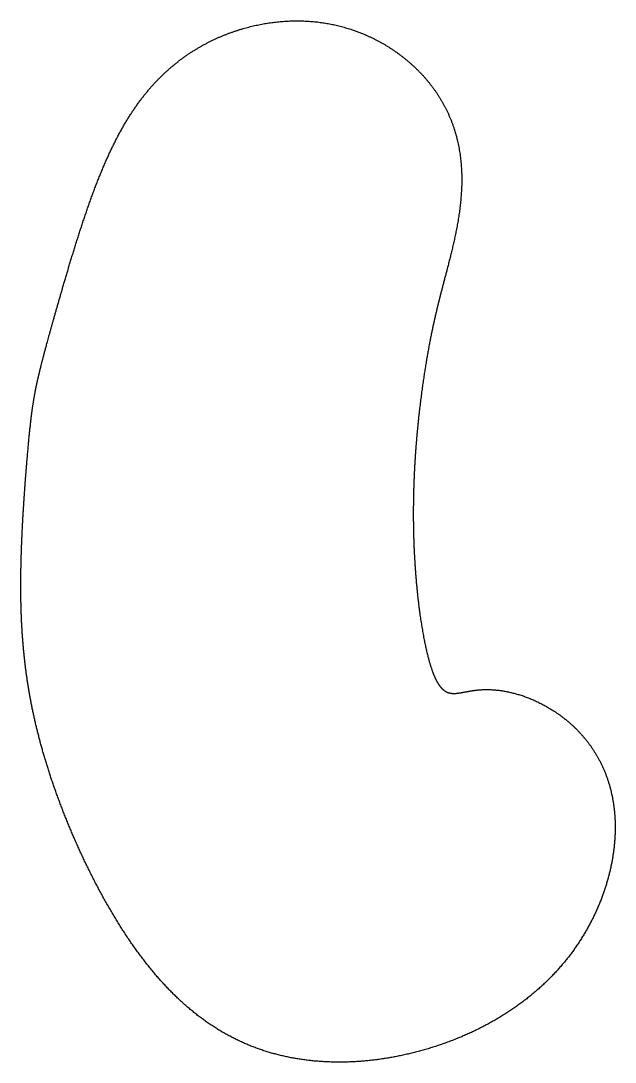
# Model space of a CAD drawing. Header units: millimetres. Extents: x -14.1 to -4.1, y -11.5 to 5.9.
import ezdxf

# ---------------------------------------------------------------- set-up
doc = ezdxf.new("R2010")
doc.units = ezdxf.units.MM
doc.layers.get('0').update_dxf_attribs({"linetype": 'CONTINUOUS'})

msp = doc.modelspace()

# ---------------------------------------------------------------- linework, layer by layer
msp.add_open_spline([(-13.8, 0.01), (-13.813, -0.046), (-13.838, -0.153), (-13.869, -0.303), (-13.901, -0.491), (-13.934, -0.74), (-13.964, -1.031), (-13.996, -1.38), (-14.029, -1.788), (-14.061, -2.243), (-14.087, -2.73), (-14.104, -3.23), (-14.107, -3.73), (-14.091, -4.222), (-14.053, -4.703), (-13.992, -5.177), (-13.906, -5.648), (-13.793, -6.12), (-13.654, -6.597), (-13.489, -7.08), (-13.298, -7.568), (-13.083, -8.058), (-12.844, -8.545), (-12.581, -9.021), (-12.293, -9.479), (-11.979, -9.911), (-11.635, -10.308), (-11.26, -10.661), (-10.851, -10.962), (-10.407, -11.204), (-9.929, -11.381), (-9.42, -11.493), (-8.889, -11.538), (-8.346, -11.52), (-7.801, -11.442), (-7.268, -11.31), (-6.757, -11.129), (-6.278, -10.903), (-5.84, -10.637), (-5.446, -10.333), (-5.1, -9.994), (-4.803, -9.622), (-4.556, -9.222), (-4.362, -8.798), (-4.223, -8.36), (-4.142, -7.916), (-4.125, -7.479), (-4.173, -7.062), (-4.286, -6.674), (-4.461, -6.327), (-4.686, -6.025), (-4.951, -5.774), (-5.239, -5.574), (-5.534, -5.427), (-5.821, -5.329), (-6.086, -5.278), (-6.319, -5.266), (-6.516, -5.285), (-6.682, -5.319), (-6.824, -5.347), (-6.951, -5.339), (-7.066, -5.259), (-7.17, -5.083), (-7.263, -4.81), (-7.344, -4.458), (-7.412, -4.051), (-7.465, -3.612), (-7.502, -3.156), (-7.523, -2.694), (-7.527, -2.231), (-7.517, -1.771), (-7.492, -1.317), (-7.455, -0.873), (-7.407, -0.447), (-7.353, -0.045), (-7.292, 0.329), (-7.227, 0.674), (-7.157, 0.996), (-7.081, 1.306), (-6.998, 1.619), (-6.911, 1.95), (-6.824, 2.307), (-6.75, 2.692), (-6.705, 3.098), (-6.705, 3.515), (-6.765, 3.929), (-6.892, 4.327), (-7.086, 4.696), (-7.341, 5.027), (-7.644, 5.314), (-7.983, 5.55), (-8.344, 5.732), (-8.72, 5.86), (-9.105, 5.935), (-9.496, 5.957), (-9.89, 5.929), (-10.283, 5.852), (-10.672, 5.727), (-11.048, 5.552), (-11.403, 5.326), (-11.732, 5.05), (-12.029, 4.724), (-12.294, 4.349), (-12.527, 3.932), (-12.734, 3.479), (-12.919, 2.998), (-13.088, 2.502), (-13.244, 2.003), (-13.388, 1.517), (-13.519, 1.062), (-13.634, 0.653), (-13.71, 0.369), (-13.759, 0.181), (-13.787, 0.066), (-13.8, 0.01)], degree=5)

doc.saveas('drawing.dxf')
